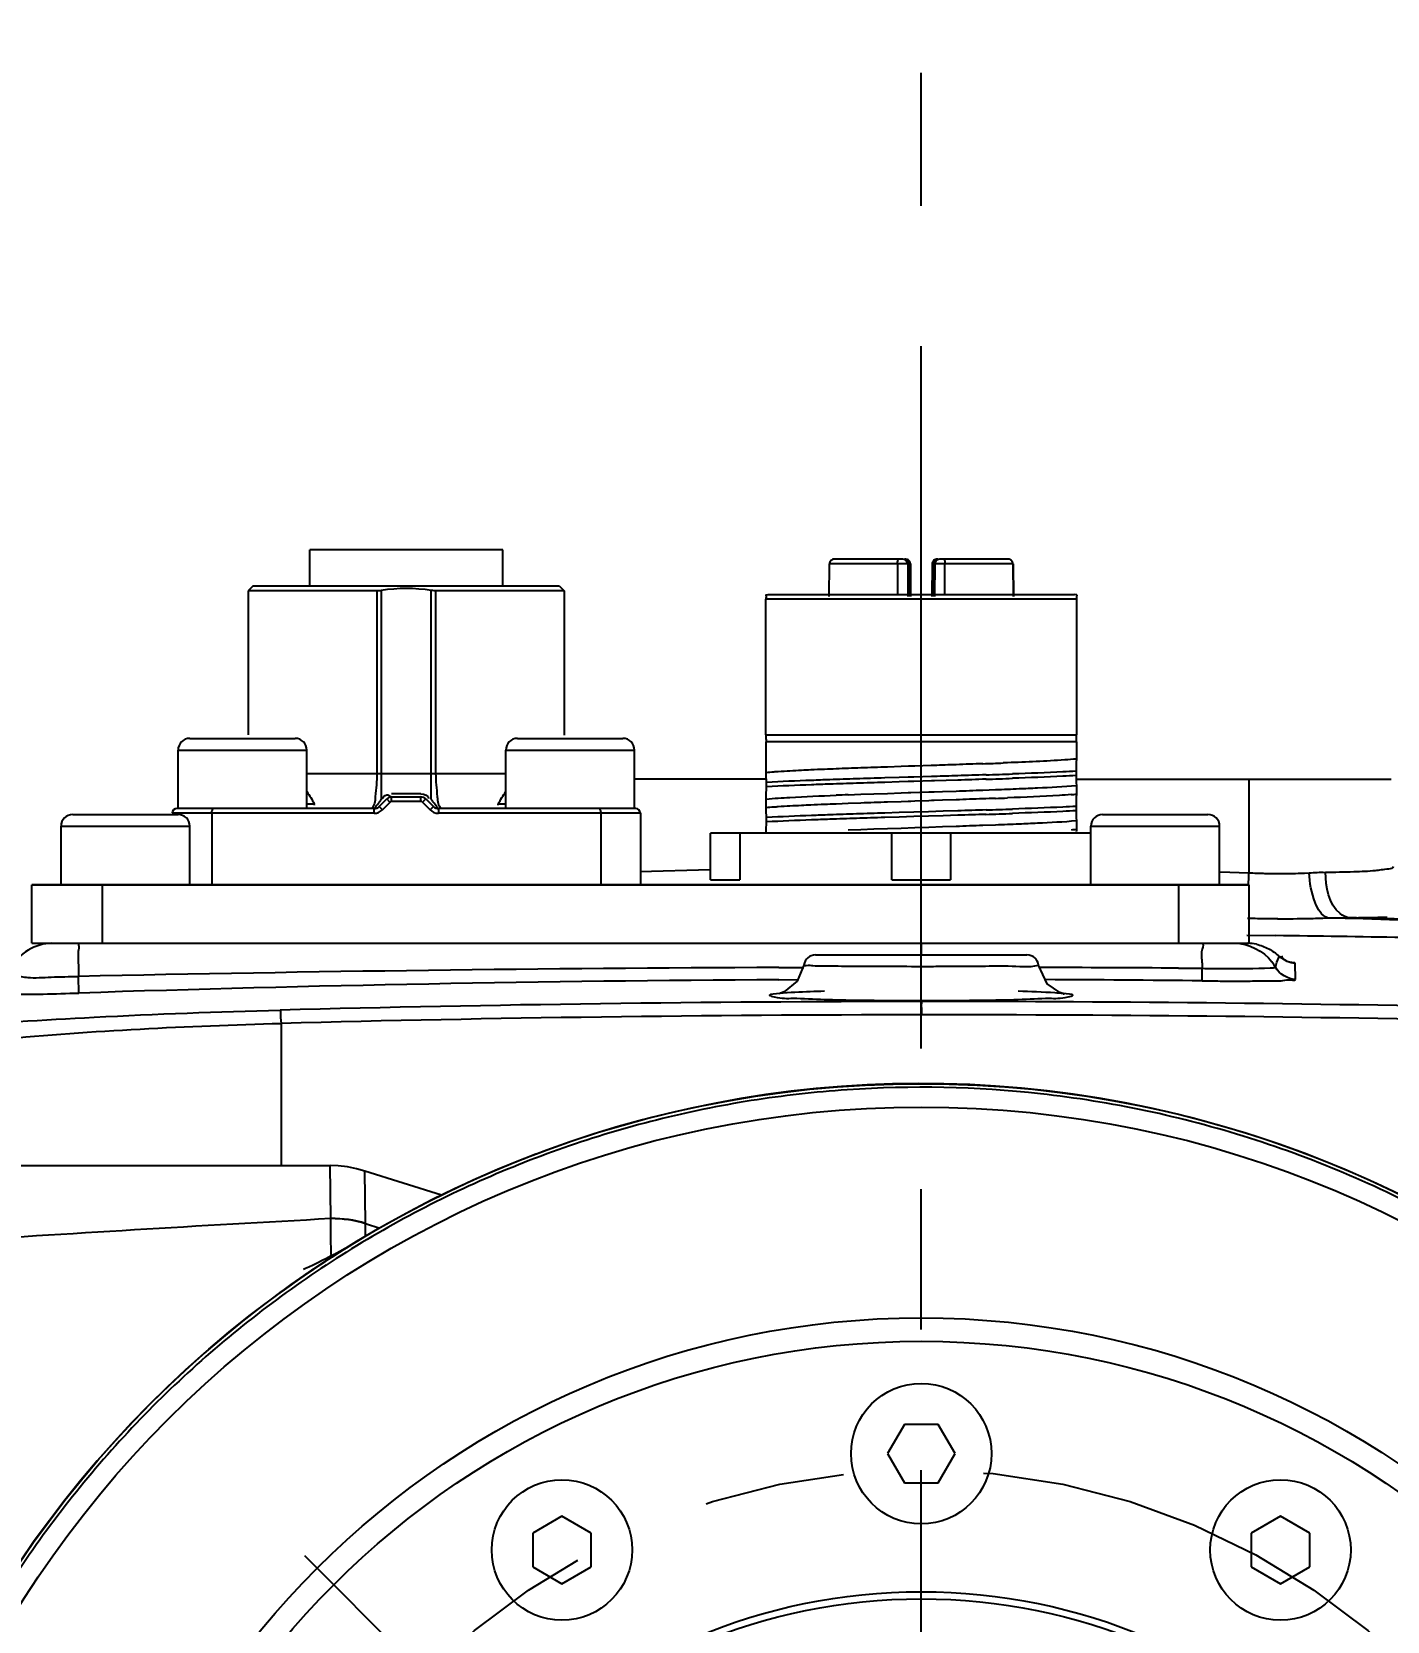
# Model space of a CAD drawing. Header units: millimetres. Extents: x 4086 to 8300, y 123 to 1549.
# Drawn here: x 7270.8 to 7285.28, y 834.4 to 851.37 of the extents above; entities that cross this region are included whole.
import ezdxf

# ---------------------------------------------------------------- set-up
doc = ezdxf.new("R2010")
doc.units = ezdxf.units.MM
doc.linetypes.add('CENTER', pattern=[0.6, 0.375, -0.075, 0.075, -0.075])
for name, color, linetype in [('中心线', 7, 'Continuous'), ('外形图', 7, 'Continuous'), ('尺寸标注', 7, 'Continuous')]:
    doc.layers.add(name, color=color, linetype=linetype)
doc.styles.add('思源黑', font='SourceHanSansCN-Normal.ttf')
doc.dimstyles.new('尺寸标注_1_4比例', dxfattribs={"dimtxt": 7, "dimasz": 6, "dimexe": 2, "dimexo": 1.5, "dimgap": 1, "dimtad": 1, "dimdec": 1, "dimlfac": 4, "dimdsep": 46, "dimtxsty": '思源黑', "dimcen": 0.09, "dimadec": 0, "dimazin": 0, "dimtp": 0.01, "dimtm": 0.01, "dimtfac": 1, "dimtdec": 1, "dimtofl": 0, "dimtmove": 0, "dimatfit": 3, "dimfxl": 1, "dimtolj": 1, "dimarcsym": 0})

# ---------------------------------------------------------------- blocks, each defined once
blk = doc.blocks.new('*D763')
at = {"layer": 'Defpoints', "color": 0}
for p in [(7309.673, 854.718), (7250.934, 818.1), (7309.673, 816.583)]:
    blk.add_point(p, dxfattribs=at)
at = {"layer": '尺寸标注', "color": 0, "lineweight": -2}
for p, q in [((7250.934, 819.6), (7250.934, 856.718)), ((7309.673, 818.083), (7309.673, 856.718)), ((7256.934, 854.718), (7303.673, 854.718))]:
    blk.add_line(p, q, dxfattribs=at)
at = {"layer": '尺寸标注', "color": 0}
for points in [[(7256.934, 855.718), (7256.934, 853.718), (7250.934, 854.718)], [(7303.673, 853.718), (7303.673, 855.718), (7309.673, 854.718)]]:
    blk.add_solid(points, dxfattribs=at)
at = {"layer": '尺寸标注', "color": 0, "insert": (7280.303, 859.347), "char_height": 7, "attachment_point": 5, "style": '思源黑'}
blk.add_mtext('\\A1;235', dxfattribs=at)
blk = doc.blocks.new('*D764')
at = {"layer": 'Defpoints', "color": 0}
for p in [(7310.951, 866.988), (7310.951, 722.956), (7249.657, 721.212)]:
    blk.add_point(p, dxfattribs=at)
at = {"layer": '尺寸标注', "color": 0, "lineweight": -2}
for p, q in [((7249.657, 722.712), (7249.657, 868.988)), ((7310.951, 724.456), (7310.951, 868.988)), ((7255.657, 866.988), (7304.951, 866.988))]:
    blk.add_line(p, q, dxfattribs=at)
at = {"layer": '尺寸标注', "color": 0}
for points in [[(7255.657, 867.988), (7255.657, 865.988), (7249.657, 866.988)], [(7304.951, 865.988), (7304.951, 867.988), (7310.951, 866.988)]]:
    blk.add_solid(points, dxfattribs=at)
at = {"layer": '尺寸标注', "color": 0, "insert": (7280.304, 871.612), "char_height": 7, "attachment_point": 5, "style": '思源黑'}
blk.add_mtext('\\A1;245.2', dxfattribs=at)

msp = doc.modelspace()

# ---------------------------------------------------------------- linework, layer by layer
at = {"layer": '中心线', "linetype": 'CENTER', "ltscale": 20}
for p, q in [((7280.3014, 828.5128), (7280.3014, 850.9302)), ((7274.9981, 833.8161), (7273.7165, 835.0977))]:
    msp.add_line(p, q, dxfattribs=at)
msp.add_circle((7280.3014, 828.5128), 7.5, dxfattribs=at)
at = {"layer": '外形图'}
for p, q in [((7273.7702, 845.4503), (7273.7702, 845.8378)), ((7275.8327, 845.8378), (7273.7702, 845.8378)), ((7275.8327, 845.4503), (7275.8327, 845.8378)), ((7279.3193, 845.6882), (7279.3163, 845.3395)), ((7279.3191, 845.3394), (7279.3221, 845.6882)), ((7280.1854, 845.6882), (7279.3193, 845.6882)), ((7280.1067, 845.7378), (7279.3705, 845.7378)), ((7280.0486, 845.6882), (7280.0479, 845.3628)), ((7280.1567, 845.6882), (7280.1597, 845.3389)), ((7280.1673, 845.6882), (7280.1702, 845.3389)), ((7280.1854, 845.6882), (7280.1885, 845.3391)), ((7280.4175, 845.6882), (7280.4144, 845.3391)), ((7281.2835, 845.6882), (7280.4175, 845.6882)), ((7280.4327, 845.3389), (7280.4355, 845.6882)), ((7280.4462, 845.6882), (7280.4432, 845.3389)), ((7281.2324, 845.7378), (7280.4962, 845.7378)), ((7280.555, 845.3628), (7280.5543, 845.6882)), ((7281.2808, 845.6882), (7281.2837, 845.3394)), ((7281.2835, 845.6882), (7281.2866, 845.3395)), ((7273.1639, 845.4503), (7273.1139, 845.4003)), ((7273.1139, 845.4003), (7273.1139, 843.8628)), ((7274.4881, 845.4003), (7273.1139, 845.4003)), ((7276.4389, 845.4503), (7273.1639, 845.4503)), ((7274.4881, 845.4003), (7274.4881, 843.4503)), ((7274.5345, 845.404), (7274.5345, 843.8628)), ((7275.0684, 843.1719), (7275.0684, 845.404)), ((7275.1148, 845.4003), (7275.1148, 843.4503)), ((7276.4889, 845.4003), (7275.1148, 845.4003)), ((7276.4389, 845.4503), (7276.4889, 845.4003)), ((7276.4889, 845.4003), (7276.4889, 843.8603)), ((7278.6389, 845.3561), (7278.6639, 845.3628)), ((7278.6639, 845.3628), (7281.9389, 845.3628)), ((7281.9639, 845.3561), (7281.9389, 845.3628)), ((7278.6416, 843.8628), (7278.6416, 845.3128)), ((7281.9613, 845.3128), (7278.6416, 845.3128)), ((7281.9613, 845.3128), (7281.9613, 843.8628)), ((7272.4889, 843.8253), (7273.6139, 843.8253)), ((7274.5345, 843.8628), (7274.5345, 843.4503)), ((7275.9889, 843.8253), (7277.1139, 843.8253)), ((7278.6416, 843.8628), (7281.9613, 843.8628)), ((7272.3639, 843.0753), (7272.3639, 843.7003)), ((7272.3639, 843.7003), (7273.7389, 843.7003)), ((7273.7389, 843.0753), (7273.7389, 843.7003)), ((7275.8639, 843.0753), (7275.8639, 843.7003)), ((7275.8639, 843.7003), (7277.2389, 843.7003)), ((7277.2389, 843.0753), (7277.2389, 843.7003)), ((7278.6442, 843.4585), (7278.6442, 843.7878)), ((7281.9587, 843.7878), (7278.6442, 843.7878)), ((7281.9587, 843.7878), (7281.9587, 843.6046)), ((7280.0867, 843.5242), (7279.9406, 843.5192)), ((7280.1647, 843.5269), (7280.0867, 843.5242)), ((7280.1935, 843.5279), (7280.1647, 843.5269)), ((7280.2345, 843.5293), (7280.1935, 843.5279)), ((7280.4092, 843.5352), (7280.2345, 843.5293)), ((7280.438, 843.5362), (7280.4092, 843.5352)), ((7281.2237, 843.5644), (7281.1783, 843.5626)), ((7281.9547, 843.474), (7281.9547, 843.4271)), ((7273.7389, 843.4503), (7275.8639, 843.4503)), ((7274.5345, 843.4503), (7274.5345, 843.1719)), ((7278.6389, 843.3878), (7277.2389, 843.3878)), ((7278.6482, 843.3078), (7278.6482, 843.3547)), ((7280.0664, 843.4072), (7279.9113, 843.4024)), ((7280.0664, 843.3604), (7279.9113, 843.3556)), ((7280.1637, 843.4102), (7280.0664, 843.4072)), ((7280.1633, 843.3633), (7280.0664, 843.3604)), ((7280.1921, 843.3642), (7280.1633, 843.3633)), ((7280.1925, 843.411), (7280.1637, 843.4102)), ((7280.2229, 843.3651), (7280.1921, 843.3642)), ((7280.2229, 843.412), (7280.1925, 843.411)), ((7280.4103, 843.4177), (7280.2229, 843.412)), ((7280.4107, 843.3708), (7280.2229, 843.3651)), ((7280.4391, 843.4185), (7280.4103, 843.4177)), ((7280.4448, 843.3719), (7280.4107, 843.3708)), ((7280.6916, 843.3794), (7280.4448, 843.3719)), ((7281.9587, 843.3233), (7281.9587, 843.2296)), ((7281.9639, 843.3878), (7285.3211, 843.3878)), ((7283.8014, 843.3878), (7283.8014, 842.3893)), ((7283.8014, 843.3878), (7283.8014, 842.3893)), ((7273.7389, 843.1253), (7273.8175, 843.1253)), ((7274.5109, 843.0973), (7274.592, 843.1783)), ((7274.6273, 843.143), (7274.592, 843.1783)), ((7274.6003, 843.116), (7274.6346, 843.1503)), ((7274.9682, 843.1503), (7274.6346, 843.1503)), ((7274.9579, 843.2316), (7274.645, 843.2316)), ((7274.645, 843.1503), (7274.645, 843.2003)), ((7274.645, 843.2003), (7274.9579, 843.2003)), ((7274.9579, 843.1503), (7274.9579, 843.2003)), ((7274.9682, 843.1503), (7275.0566, 843.0619)), ((7275.0109, 843.1783), (7274.9755, 843.143)), ((7275.0109, 843.1783), (7275.092, 843.0973)), ((7275.7854, 843.1253), (7275.8639, 843.1253)), ((7278.6442, 843.0835), (7278.6442, 843.1773)), ((7279.5214, 843.1292), (7279.3913, 843.1241)), ((7279.5214, 843.223), (7279.6569, 843.228)), ((7279.6569, 843.1342), (7279.5214, 843.1292)), ((7279.6569, 843.228), (7279.7969, 843.233)), ((7279.7969, 843.233), (7279.9406, 843.238)), ((7279.9406, 843.238), (7280.0867, 843.243)), ((7280.0867, 843.1492), (7279.9406, 843.1442)), ((7280.0867, 843.243), (7280.1623, 843.2456)), ((7280.1615, 843.1518), (7280.0867, 843.1492)), ((7280.1903, 843.1528), (7280.1615, 843.1518)), ((7280.1623, 843.2456), (7280.1911, 843.2466)), ((7280.2345, 843.1543), (7280.1903, 843.1528)), ((7280.1911, 843.2466), (7280.3826, 843.2531)), ((7280.3826, 843.1593), (7280.2345, 843.1543)), ((7280.3826, 843.2531), (7280.4117, 843.254)), ((7280.4125, 843.1603), (7280.3826, 843.1593)), ((7280.4117, 843.254), (7280.4405, 843.255)), ((7280.4413, 843.1613), (7280.4125, 843.1603)), ((7280.4405, 843.255), (7280.5303, 843.2581)), ((7280.5303, 843.1643), (7280.4413, 843.1613)), ((7280.5303, 843.2581), (7280.6762, 843.2631)), ((7280.6762, 843.1693), (7280.5303, 843.1643)), ((7280.9593, 843.2731), (7281.0943, 843.2782)), ((7271.2389, 843.0128), (7272.3639, 843.0128)), ((7271.2389, 843.0128), (7272.3639, 843.0128)), ((7274.4579, 843.0253), (7272.3014, 843.0253)), ((7274.4579, 843.0753), (7272.3514, 843.0753)), ((7272.7248, 843.0253), (7272.7248, 842.2628)), ((7274.4579, 843.0253), (7274.4579, 843.0753)), ((7274.5109, 843.0973), (7274.5463, 843.0619)), ((7274.5463, 843.0619), (7274.6003, 843.116)), ((7275.0566, 843.0619), (7275.092, 843.0973)), ((7275.145, 843.0753), (7275.145, 843.0253)), ((7277.2514, 843.0753), (7275.145, 843.0753)), ((7277.3014, 843.0253), (7275.145, 843.0253)), ((7276.8781, 843.0253), (7276.8781, 842.2628)), ((7277.3014, 843.0253), (7277.3014, 842.2628)), ((7278.6482, 842.9328), (7278.6482, 842.9797)), ((7280.0664, 843.0322), (7279.9113, 843.0274)), ((7280.0664, 842.9854), (7279.9113, 842.9806)), ((7280.2229, 843.037), (7280.0664, 843.0322)), ((7280.2229, 842.9901), (7280.0664, 842.9854)), ((7280.3799, 843.0417), (7280.2229, 843.037)), ((7280.3799, 842.9949), (7280.2229, 842.9901)), ((7280.5365, 843.0465), (7280.3799, 843.0417)), ((7280.5365, 842.9997), (7280.3799, 842.9949)), ((7280.6916, 843.0513), (7280.5365, 843.0465)), ((7280.6916, 843.0044), (7280.5365, 842.9997)), ((7281.9547, 843.099), (7281.9547, 843.0521)), ((7281.9587, 842.9483), (7281.9587, 842.8546)), ((7282.2389, 843.0128), (7283.3639, 843.0128)), ((7282.2389, 843.0128), (7283.3639, 843.0128)), ((7271.1139, 842.2628), (7271.1139, 842.8878)), ((7271.1139, 842.8878), (7272.4889, 842.8878)), ((7271.1139, 842.2628), (7271.1139, 842.8878)), ((7271.1139, 842.8878), (7272.4889, 842.8878)), ((7272.4889, 842.2628), (7272.4889, 842.8878)), ((7272.4889, 842.2628), (7272.4889, 842.8878)), ((7278.0514, 842.3153), (7278.0514, 842.8128)), ((7282.1139, 842.8128), (7278.0514, 842.8128)), ((7278.3645, 842.8128), (7278.3645, 842.3153)), ((7279.5212, 842.848), (7279.6567, 842.853)), ((7279.6567, 842.853), (7279.7967, 842.858)), ((7279.7967, 842.858), (7279.9404, 842.863)), ((7279.9404, 842.863), (7280.0866, 842.868)), ((7279.9883, 842.3153), (7279.9883, 842.8128)), ((7280.0866, 842.868), (7280.2343, 842.873)), ((7280.2343, 842.873), (7280.3825, 842.8781)), ((7280.3825, 842.8781), (7280.5301, 842.8831)), ((7280.5301, 842.8831), (7280.6761, 842.8881)), ((7280.6145, 842.8128), (7280.6145, 842.3153)), ((7280.9592, 842.8981), (7281.0942, 842.9032)), ((7282.1139, 842.2628), (7282.1139, 842.8878)), ((7282.1139, 842.8878), (7283.4889, 842.8878)), ((7282.1139, 842.2628), (7282.1139, 842.8878)), ((7282.1139, 842.8878), (7283.4889, 842.8878)), ((7283.4889, 842.2628), (7283.4889, 842.8878)), ((7283.4889, 842.2628), (7283.4889, 842.8878)), ((7277.2974, 842.404), (7278.0468, 842.4248)), ((7278.0514, 842.3153), (7278.3645, 842.3153)), ((7279.9883, 842.3153), (7280.6145, 842.3153)), ((7283.4928, 842.3985), (7283.8014, 842.3893)), ((7283.4928, 842.3985), (7283.8014, 842.3893)), ((7283.7976, 842.2628), (7283.8002, 842.3498)), ((7283.7976, 842.2628), (7283.8002, 842.3498)), ((7283.8002, 842.3498), (7283.8014, 842.3893)), ((7283.8002, 842.3498), (7283.8014, 842.3893)), ((7270.8014, 841.6378), (7270.8014, 842.2628)), ((7270.8014, 842.2628), (7283.8014, 842.2628)), ((7270.8014, 841.6378), (7270.8014, 842.2628)), ((7283.8014, 842.2628), (7270.8014, 842.2628)), ((7271.5514, 842.2628), (7271.5514, 841.6378)), ((7271.5514, 842.2628), (7271.5514, 841.6378)), ((7283.0514, 841.6378), (7283.0514, 842.2628)), ((7283.0514, 841.6378), (7283.0514, 842.2628)), ((7283.8014, 842.2628), (7283.8014, 841.6378)), ((7283.8014, 842.2628), (7283.8014, 841.6378)), ((7270.8014, 841.6378), (7283.8014, 841.6378)), ((7280.3014, 841.6378), (7280.3014, 841.5128)), ((7283.7778, 841.7237), (7284.0879, 841.7196)), ((7279.172, 841.5128), (7281.4309, 841.5128)), ((7280.3014, 841.0257), (7280.3014, 841.5128)), ((7284.1218, 841.4862), (7284.1261, 841.4953)), ((7284.1261, 841.4953), (7284.126, 841.4957)), ((7284.2115, 841.4412), (7284.126, 841.4957)), ((7284.3002, 841.252), (7284.2972, 841.4242)), ((7271.3044, 841.1059), (7271.2985, 841.2831)), ((7278.7797, 841.378), (7279.0482, 841.3789)), ((7279.0481, 841.4045), (7278.9773, 841.2312)), ((7279.6953, 841.3926), (7279.8219, 841.3919)), ((7279.8219, 841.3919), (7279.8875, 841.3917)), ((7280.7153, 841.3917), (7280.7809, 841.3919)), ((7280.7809, 841.3919), (7280.9072, 841.3926)), ((7283.0498, 841.3717), (7283.3031, 841.3699)), ((7283.3016, 841.2361), (7283.3031, 841.3699)), ((7283.303, 841.3995), (7283.3031, 841.3699)), ((7278.7801, 841.2482), (7278.9838, 841.2492)), ((7283.7495, 841.2339), (7283.7878, 841.234)), ((7280.3014, 841.0257), (7280.3014, 841.0151)), ((7273.4643, 840.7819), (7273.4643, 839.2628)), ((7280.6105, 840.1337), (7280.6107, 840.1301)), ((7269.8014, 839.2628), (7273.9868, 839.2628)), ((7273.9959, 838.6997), (7273.9868, 839.2628)), ((7275.7777, 839.2214), (7275.704, 839.1899)), ((7274.3665, 838.6463), (7274.3574, 839.2056)), ((7275.1785, 838.9462), (7274.3574, 839.2056)), ((7275.704, 839.1899), (7275.6304, 839.1579)), ((7273.996, 838.6969), (7273.9959, 838.6997)), ((7274.3665, 838.6463), (7274.519, 838.595)), ((7274.14, 838.3737), (7274.1171, 838.3607)), ((7274.1807, 838.3973), (7274.14, 838.3737)), ((7274.2252, 838.4233), (7274.1807, 838.3973)), ((7274.4076, 838.5328), (7274.3594, 838.5043)), ((7273.998, 838.298), (7273.9926, 838.2951)), ((7274.0099, 838.3047), (7273.9978, 838.2985)), ((7274.0324, 838.3146), (7274.0099, 838.3047)), ((7274.0287, 838.313), (7274.025, 838.3112)), ((7274.0659, 838.3323), (7274.054, 838.3259)), ((7274.0803, 838.3401), (7274.0659, 838.3323)), ((7274.0972, 838.3495), (7274.0803, 838.3401)), ((7274.1171, 838.3607), (7274.0972, 838.3495)), ((7273.4066, 837.8726), (7273.4243, 837.8856)), ((7273.4814, 837.9272), (7273.4439, 837.8999)), ((7273.5203, 837.9552), (7273.4814, 837.9272)), ((7280.121, 836.5003), (7279.9406, 836.1878)), ((7280.4819, 836.5003), (7280.121, 836.5003)), ((7280.6623, 836.1878), (7280.4819, 836.5003)), ((7279.9406, 836.1878), (7280.121, 835.8753)), ((7280.4819, 835.8753), (7280.6623, 836.1878)), ((7280.121, 835.8753), (7280.4819, 835.8753)), ((7276.4639, 835.5204), (7276.1514, 835.34)), ((7276.7764, 835.34), (7276.4639, 835.5204)), ((7284.1389, 835.5204), (7283.8264, 835.34)), ((7284.4514, 835.34), (7284.1389, 835.5204)), ((7276.1514, 835.34), (7276.1514, 834.9791)), ((7276.7764, 834.9791), (7276.7764, 835.34)), ((7283.8264, 835.34), (7283.8264, 834.9791)), ((7284.4514, 834.9791), (7284.4514, 835.34)), ((7276.1514, 834.9791), (7276.4639, 834.7987)), ((7276.4639, 834.7987), (7276.7764, 834.9791)), ((7283.8264, 834.9791), (7284.1389, 834.7987)), ((7284.1389, 834.7987), (7284.4514, 834.9791))]:
    msp.add_line(p, q, dxfattribs=at)
for points in [[(7279.3437, 845.7295), (7279.3364, 845.7233), (7279.3304, 845.7158), (7279.3259, 845.7072), (7279.3231, 845.6979), (7279.3221, 845.6882)], [(7279.3705, 845.7378), (7279.3611, 845.7369), (7279.3521, 845.734), (7279.3437, 845.7295)], [(7280.0486, 845.6882), (7280.0488, 845.6979), (7280.0495, 845.7072), (7280.0507, 845.7158), (7280.0523, 845.7233)], [(7280.0523, 845.7233), (7280.0542, 845.7295), (7280.0563, 845.734), (7280.0586, 845.7369), (7280.0611, 845.7378)], [(7280.1537, 845.7233), (7280.1467, 845.7295), (7280.1388, 845.734), (7280.1302, 845.7369), (7280.111, 845.7366)], [(7280.1673, 845.6882), (7280.1664, 845.6979), (7280.1637, 845.7072), (7280.1594, 845.7158), (7280.1537, 845.7233)], [(7280.4355, 845.6882), (7280.4365, 845.6979), (7280.4392, 845.7072), (7280.4434, 845.7158), (7280.4492, 845.7233)], [(7280.4492, 845.7233), (7280.4562, 845.7295), (7280.4641, 845.734), (7280.4727, 845.7369), (7280.4817, 845.7378)], [(7280.5418, 845.7378), (7280.5442, 845.7369), (7280.5466, 845.734), (7280.5487, 845.7295), (7280.5506, 845.7233), (7280.5522, 845.7158), (7280.5533, 845.7072), (7280.554, 845.6979), (7280.5543, 845.6882)], [(7281.2725, 845.7158), (7281.2665, 845.7233), (7281.2591, 845.7295), (7281.2508, 845.734), (7281.2418, 845.7369), (7281.2324, 845.7378)], [(7281.2808, 845.6882), (7281.2798, 845.6979), (7281.277, 845.7072), (7281.2725, 845.7158)], [(7274.5345, 845.404), (7274.5189, 845.4019), (7274.5034, 845.4007), (7274.4881, 845.4003)], [(7275.1147, 845.4003), (7275.0997, 845.4009), (7275.0841, 845.4023), (7275.0684, 845.404)], [(7272.7248, 843.0253), (7272.7251, 843.0347), (7272.7261, 843.0439), (7272.7277, 843.0524)], [(7272.7277, 843.0524), (7272.7299, 843.0601), (7272.7326, 843.0664), (7272.7358, 843.0713), (7272.7392, 843.0743), (7272.7429, 843.0753)], [(7276.86, 843.0753), (7276.8636, 843.0743), (7276.8671, 843.0713), (7276.8703, 843.0664), (7276.873, 843.0601), (7276.8752, 843.0524), (7276.8768, 843.0439), (7276.8778, 843.0347), (7276.8781, 843.0253)], [(7284.2478, 841.4307), (7284.2516, 841.4303), (7284.2115, 841.4412)], [(7281.8173, 841.0981), (7281.8286, 841.0965), (7281.7815, 841.1109), (7281.6468, 841.2053), (7281.5547, 841.4045)], [(7278.9773, 841.2312), (7278.8361, 841.1172), (7278.7807, 841.0979)], [(7276.2096, 839.3939), (7276.175, 839.3808), (7276.1391, 839.3671), (7276.1016, 839.3526), (7276.0624, 839.3373), (7276.0214, 839.3212), (7275.9784, 839.304), (7275.9331, 839.2857), (7275.885, 839.2661), (7275.8335, 839.2448), (7275.7723, 839.2191)], [(7276.3054, 839.4294), (7276.2747, 839.4182), (7276.2096, 839.3939)], [(7274.3574, 839.2056), (7274.2712, 839.2295), (7274.1728, 839.2487), (7274.0732, 839.2598), (7273.9868, 839.2628)], [(7275.7834, 839.2229), (7275.7203, 839.1959), (7275.6534, 839.1669)], [(7274.3594, 838.5043), (7274.3189, 838.4801), (7274.2788, 838.4559), (7274.239, 838.4318), (7274.1997, 838.4076), (7274.1608, 838.3835), (7274.1222, 838.3594), (7274.084, 838.3354), (7274.0463, 838.3114), (7274.0089, 838.2875), (7273.9719, 838.2636), (7273.9354, 838.2398), (7273.8992, 838.216), (7273.8635, 838.1924), (7273.8283, 838.1689), (7273.7936, 838.1456), (7273.7595, 838.1224), (7273.726, 838.0996), (7273.6932, 838.077), (7273.6612, 838.0548), (7273.6299, 838.033), (7273.5995, 838.0116), (7273.5704, 837.991), (7273.5203, 837.9552)], [(7273.9926, 838.2951), (7273.9497, 838.2723), (7273.9038, 838.2485), (7273.8553, 838.224), (7273.8062, 838.2002), (7273.7615, 838.1793), (7273.7263, 838.1636), (7273.7037, 838.1541), (7273.7019, 838.1533)], [(7274.054, 838.3259), (7274.0445, 838.3209), (7274.0405, 838.3189), (7274.037, 838.3171), (7274.0341, 838.3156), (7274.0316, 838.3144), (7274.0295, 838.3134), (7274.0287, 838.313)]]:
    msp.add_lwpolyline(points, dxfattribs=at)
for centre, radius in [((7280.3014, 828.5128), 11.625), ((7280.3014, 828.5128), 11.375), ((7280.3014, 828.5128), 9.125), ((7280.3014, 828.5128), 9.125), ((7280.3014, 828.5128), 8.875), ((7280.3014, 836.1878), 0.75), ((7276.4639, 835.1595), 0.75), ((7284.1389, 835.1595), 0.75), ((7280.3014, 828.5128), 6.2), ((7280.3014, 828.5128), 6.125)]:
    msp.add_circle(centre, radius, dxfattribs=at)
for centre, radius, start, end in [((7280.1067, 845.6878), 0.05, 0.5, 90), ((7280.1354, 845.6878), 0.05, 0.5, 115.43133), ((7280.4675, 845.6878), 0.05, 64.56867, 179.5), ((7280.4962, 845.6878), 0.05, 90, 179.5), ((7274.8014, 843.7097), 1.7152, 81.04625, 98.95267), ((7272.4889, 843.7003), 0.125, 90, 180), ((7273.6139, 843.7003), 0.125, 0, 90), ((7275.9889, 843.7003), 0.125, 90, 180), ((7277.1139, 843.7003), 0.125, 0, 90), ((7279.1979, 837.2504), 6.233, 93.8894, 94.34211), ((7280.8044, 806.6613), 36.8649, 92.38897, 92.615), ((7281.4144, 791.9808), 51.558, 92.24874, 92.38614), ((7283.0469, 750.4139), 93.157, 92.085498, 92.248928), ((7284.7037, 704.7013), 138.8996, 91.965178, 92.082287), ((7278.1195, 921.976), 78.473, 272.07382, 272.233889), ((7283.6281, 719.7896), 123.6686, 91.862075, 91.993793), ((7282.9017, 740.8991), 102.4998, 91.840537, 91.999459), ((7277.7012, 945.8825), 102.4996, 271.840537, 271.99946), ((7276.9748, 966.9923), 123.6687, 271.862075, 271.993793), ((7279.2713, 892.7648), 49.5201, 272.25962, 272.40191), ((7273.7826, 843.6875), 0.9121, 323.42039, 325.52129), ((7274.645, 843.1253), 0.075, 90, 135.0025), ((7274.9579, 843.1253), 0.075, 44.99983, 90), ((7276.2052, 843.9753), 1.3926, 215.27563, 216.63681), ((7280.8044, 806.2863), 36.8649, 92.38897, 92.615), ((7281.4144, 791.6058), 51.558, 92.24874, 92.38614), ((7281.9681, 778.2636), 65.0054, 92.15709, 92.27179), ((7284.7037, 704.3263), 138.8996, 91.965178, 92.082287), ((7276.0983, 976.4523), 133.2679, 271.968587, 272.090344), ((7278.6755, 907.0925), 63.9538, 272.167446, 272.283488), ((7281.6561, 846.2872), 3.0725, 274.5987, 275.65189), ((7271.2389, 842.8878), 0.125, 90, 180), ((7271.2389, 842.8878), 0.125, 90, 180), ((7272.3514, 843.0253), 0.05, 90, 180), ((7272.3639, 842.8878), 0.125, 0, 90), ((7272.3639, 842.8878), 0.125, 0, 90), ((7274.4579, 843.1503), 0.075, 270, 315), ((7274.4579, 843.1503), 0.125, 269.99392, 315.00265), ((7275.145, 843.1503), 0.125, 225.00035, 269.99865), ((7275.145, 843.1503), 0.075, 225, 269.99994), ((7277.2514, 843.0253), 0.05, 0, 90), ((7279.1979, 836.8754), 6.233, 93.8894, 94.34211), ((7283.6281, 719.4146), 123.6686, 91.862075, 91.993793), ((7282.9017, 740.5241), 102.4998, 91.840537, 91.999459), ((7277.7012, 945.5075), 102.4996, 271.840537, 271.99946), ((7276.9748, 966.6173), 123.6687, 271.862075, 271.993793), ((7282.2389, 842.8878), 0.125, 90, 180), ((7282.2389, 842.8878), 0.125, 90, 180), ((7283.3639, 842.8878), 0.125, 0, 90), ((7283.3639, 842.8878), 0.125, 0, 90), ((7267.4676, 843.212), 11.1841, 357.95426, 358.56952), ((7276.0971, 976.1114), 133.3019, 271.968566, 272.090288), ((7279.2709, 892.3993), 49.5296, 272.25953, 272.40188), ((7281.6623, 845.8453), 3.0054, 274.67263, 275.66007), ((7285.9247, 842.6964), 3.9692, 177.71664, 178.10558), ((7284.1689, 851.3735), 8.9917, 267.6581, 269.25144), ((7284.184, 851.8347), 9.4531, 267.68066, 268.69476), ((7280.9138, 706.2674), 135.6924, 87.786018, 88.425626), ((7284.7539, 861.7747), 19.8648, 270.33654, 271.51395), ((7274.6757, 416.1219), 425.9104, 88.455923, 88.628401), ((7283.777, 841.139), 0.4988, 77.91102, 88.65241), ((7280.4562, 574.5958), 267.1485, 88.638999, 89.22109), ((7279.172, 841.3878), 0.125, 90, 172.32454), ((7281.4309, 841.3878), 0.125, 7.67497, 90), ((7283.6565, 841.142), 0.4907, 29.08908, 37.36859), ((7312.9555, 841.1665), 41.6571, 179.70532, 179.83963), ((7280.303, 426.4068), 414.9739, 90.210324, 91.243353), ((7280.0111, 899.5695), 58.1778, 269.413122, 269.689041), ((7280.2949, 957.186), 115.795, 269.798411, 270.003239), ((7280.3014, 426.595), 414.7858, 89.62034, 89.82688), ((7283.9675, 842.6608), 1.2881, 272.78172, 273.52484), ((7284.0027, 842.0936), 0.7198, 273.50486, 274.60183), ((7280.3017, 564.7479), 276.5044, 90.315297, 91.864687), ((7280.3014, 564.7601), 276.4923, 89.378288, 89.725371), ((7283.7159, 879.2745), 38.0407, 269.37599, 269.71006), ((7283.688, 872.9772), 31.7434, 269.70284, 270.1111), ((7280.5015, 569.4681), 271.5471, 90.042204, 91.487222), ((7280.501, 569.3851), 271.63, 88.670611, 90.042091), ((7280.5058, 569.5747), 271.2986, 90.042229, 91.487263), ((7280.5054, 569.5388), 271.3345, 88.670399, 90.042156), ((7280.3014, 828.5128), 11.625, 262.871, 247.12901), ((7280.3014, 828.5128), 11.625, 262.87101, 247.12901), ((7294.9991, 454.8508), 384.4203, 93.131953, 93.758265), ((7273.9979, 837.4064), 1.2936, 73.44185, 90.0858), ((7273.999, 837.4077), 1.2892, 73.4334, 90.13343), ((7274.1752, 837.9731), 0.37, 113.94981, 118.61006)]:
    msp.add_arc(centre, radius, start, end, dxfattribs=at)
for points, knots in [([(7278.6389, 845.3561), (7278.6405, 845.357), (7278.6393, 845.3517), (7278.6491, 845.3416), (7278.6416, 845.3251), (7278.6416, 845.3128)], [0, 0, 0, 0, 0.1208051, 0.1541315, 1, 1, 1, 1]), ([(7281.9639, 845.3561), (7281.9624, 845.357), (7281.9636, 845.3517), (7281.9538, 845.3416), (7281.9613, 845.3251), (7281.9613, 845.3128)], [0, 0, 0, 0, 0.1208001, 0.1541482, 1, 1, 1, 1]), ([(7278.6416, 843.8628), (7278.6421, 843.8522), (7278.6431, 843.8272), (7278.6438, 843.8022), (7278.6442, 843.7878)], [0, 0, 0, 0, 0.4257238, 1, 1, 1, 1]), ([(7281.9587, 843.7878), (7281.9591, 843.8022), (7281.9598, 843.8272), (7281.9607, 843.8522), (7281.9613, 843.8628)], [0, 0, 0, 0, 0.5742651, 1, 1, 1, 1]), ([(7279.1225, 843.4878), (7279.0894, 843.4863), (7278.9736, 843.4808), (7278.8577, 843.4747), (7278.7751, 843.4691)], [0, 0, 0, 0, 0.2855787, 1, 1, 1, 1]), ([(7281.9587, 843.6046), (7281.9175, 843.6005), (7281.6728, 843.5821), (7281.4275, 843.5725), (7281.2237, 843.5644)], [0, 0, 0, 0, 0.168749, 1, 1, 1, 1]), ([(7281.9547, 843.474), (7281.9083, 843.4714), (7281.6826, 843.4599), (7281.4568, 843.4517), (7281.2774, 843.4454)], [0, 0, 0, 0, 0.2054193, 1, 1, 1, 1]), ([(7274.4881, 843.4503), (7274.4881, 843.3672), (7274.4729, 843.2528), (7274.4634, 843.1021), (7274.4268, 843.0781)], [0, 0, 0, 0, 0.655056, 1, 1, 1, 1]), ([(7275.1148, 843.4503), (7275.1148, 843.3673), (7275.13, 843.2528), (7275.1395, 843.1021), (7275.176, 843.0781)], [0, 0, 0, 0, 0.6550304, 1, 1, 1, 1]), ([(7279.3255, 843.3833), (7279.2598, 843.381), (7279.034, 843.3728), (7278.8082, 843.3637), (7278.6482, 843.3547)], [0, 0, 0, 0, 0.2909804, 1, 1, 1, 1]), ([(7279.3255, 843.3365), (7279.2598, 843.3342), (7279.034, 843.3259), (7278.8082, 843.3168), (7278.6482, 843.3078)], [0, 0, 0, 0, 0.2909809, 1, 1, 1, 1]), ([(7281.9547, 843.4271), (7281.9083, 843.4245), (7281.6826, 843.4132), (7281.4568, 843.4048), (7281.2774, 843.3985)], [0, 0, 0, 0, 0.2054183, 1, 1, 1, 1]), ([(7281.3466, 843.2882), (7281.4122, 843.2909), (7281.6163, 843.3004), (7281.8207, 843.3096), (7281.9587, 843.3233)], [0, 0, 0, 0, 0.3213216, 1, 1, 1, 1]), ([(7273.8212, 843.1133), (7273.8209, 843.1153), (7273.8199, 843.1194), (7273.8184, 843.1233), (7273.8175, 843.1253)], [0, 0, 0, 0, 0.4842384, 1, 1, 1, 1]), ([(7274.4579, 843.0753), (7274.4662, 843.0753), (7274.481, 843.1105), (7274.5023, 843.1266), (7274.5151, 843.1439)], [0, 0, 0, 0, 0.2783713, 1, 1, 1, 1]), ([(7274.5345, 843.1719), (7274.5502, 843.1927), (7274.578, 843.232), (7274.6178, 843.2184), (7274.6279, 843.2128)], [0, 0, 0, 0, 0.6932211, 1, 1, 1, 1]), ([(7275.145, 843.0753), (7275.1366, 843.0753), (7275.1216, 843.1104), (7275.1006, 843.127), (7275.0878, 843.1443)], [0, 0, 0, 0, 0.2797329, 1, 1, 1, 1]), ([(7275.7817, 843.1133), (7275.782, 843.1153), (7275.783, 843.1194), (7275.7845, 843.1233), (7275.7854, 843.1253)], [0, 0, 0, 0, 0.4843357, 1, 1, 1, 1]), ([(7278.7751, 843.1878), (7278.816, 843.1906), (7279.0214, 843.2029), (7279.2269, 843.2114), (7279.3913, 843.2179)], [0, 0, 0, 0, 0.1997252, 1, 1, 1, 1]), ([(7281.9024, 843.2245), (7281.8607, 843.2211), (7281.6346, 843.2061), (7281.4082, 843.1968), (7281.2237, 843.1894)], [0, 0, 0, 0, 0.1849259, 1, 1, 1, 1]), ([(7279.3255, 843.0083), (7279.2598, 843.006), (7279.034, 842.9978), (7278.8082, 842.9887), (7278.6482, 842.9797)], [0, 0, 0, 0, 0.2909804, 1, 1, 1, 1]), ([(7279.3255, 842.9615), (7279.2598, 842.9592), (7279.034, 842.9509), (7278.8082, 842.9418), (7278.6482, 842.9328)], [0, 0, 0, 0, 0.2909809, 1, 1, 1, 1]), ([(7279.1225, 843.1128), (7279.0894, 843.1113), (7278.9736, 843.1058), (7278.8577, 843.0997), (7278.7751, 843.0941)], [0, 0, 0, 0, 0.2855787, 1, 1, 1, 1]), ([(7281.9547, 843.099), (7281.9083, 843.0964), (7281.6826, 843.0849), (7281.4568, 843.0767), (7281.2774, 843.0704)], [0, 0, 0, 0, 0.2054193, 1, 1, 1, 1]), ([(7281.9547, 843.0521), (7281.9083, 843.0495), (7281.6826, 843.0382), (7281.4568, 843.0298), (7281.2774, 843.0235)], [0, 0, 0, 0, 0.2054183, 1, 1, 1, 1]), ([(7281.3466, 842.9132), (7281.4122, 842.9159), (7281.6163, 842.9254), (7281.8207, 842.9346), (7281.9587, 842.9483)], [0, 0, 0, 0, 0.3213223, 1, 1, 1, 1]), ([(7284.6188, 842.3963), (7284.7197, 842.3972), (7284.8927, 842.4016), (7285.1347, 842.4092), (7285.2486, 842.4298), (7285.3458, 842.4379), (7285.3455, 842.4558)], [0, 0, 0, 0, 0.4128881, 0.7282638, 0.9267484, 1, 1, 1, 1]), ([(7284.6419, 841.9086), (7284.5759, 841.9313), (7284.4779, 842.112), (7284.4512, 842.2817), (7284.4462, 842.3899)], [0, 0, 0, 0, 0.3918388, 1, 1, 1, 1]), ([(7284.8706, 841.9102), (7284.8358, 841.9139), (7284.658, 842.0134), (7284.6217, 842.2401), (7284.6188, 842.3963)], [0, 0, 0, 0, 0.1830279, 1, 1, 1, 1]), ([(7283.7864, 841.9062), (7284.0033, 841.9), (7284.2886, 841.8966), (7284.5737, 841.9055), (7284.6419, 841.9086)], [0, 0, 0, 0, 0.7608562, 1, 1, 1, 1]), ([(7271.303, 841.6378), (7271.2972, 841.6378), (7271.3083, 841.601), (7271.2892, 841.5355), (7271.2993, 841.4435), (7271.2989, 841.3807)], [0, 0, 0, 0, 0.0683029, 0.2680629, 1, 1, 1, 1]), ([(7283.3006, 841.6378), (7283.3218, 841.6378), (7283.2745, 841.508), (7283.3028, 841.4577), (7283.303, 841.3995)], [0, 0, 0, 0, 0.2669768, 1, 1, 1, 1]), ([(7284.2972, 841.4242), (7284.2972, 841.4285), (7284.2713, 841.4261), (7284.2602, 841.4305), (7284.2479, 841.4315)], [0, 0, 0, 0, 0.2584593, 1, 1, 1, 1]), ([(7270.5362, 841.2792), (7270.5366, 841.2598), (7270.6552, 841.293), (7270.7724, 841.2607), (7271.0273, 841.2806), (7271.2013, 841.2803), (7271.2985, 841.2831)], [0, 0, 0, 0, 0.0764379, 0.2930375, 0.6172521, 1, 1, 1, 1]), ([(7279.0481, 841.4045), (7279.0481, 841.3964), (7279.0991, 841.4095), (7279.1513, 841.3931), (7279.2759, 841.399), (7279.3632, 841.3953), (7279.4152, 841.3948)], [0, 0, 0, 0, 0.0658647, 0.2601221, 0.5754453, 1, 1, 1, 1]), ([(7280.9072, 841.3926), (7281.0151, 841.3932), (7281.2293, 841.4053), (7281.4503, 841.3771), (7281.5547, 841.4045)], [0, 0, 0, 0, 0.5001186, 1, 1, 1, 1]), ([(7283.3031, 841.3699), (7283.3797, 841.3692), (7283.622, 841.3684), (7283.8645, 841.3662), (7284.03, 841.3743)], [0, 0, 0, 0, 0.3162191, 1, 1, 1, 1]), ([(7283.7878, 841.234), (7283.8585, 841.2343), (7283.9793, 841.2379), (7284.1524, 841.2325), (7284.2273, 841.2526), (7284.3004, 841.2402), (7284.3002, 841.252)], [0, 0, 0, 0, 0.413184, 0.7307749, 0.930711, 1, 1, 1, 1]), ([(7284.0605, 841.3762), (7284.0667, 841.3767), (7284.0727, 841.3785), (7284.0851, 841.3783), (7284.0853, 841.3805)], [0, 0, 0, 0, 0.7344373, 1, 1, 1, 1]), ([(7270.3054, 841.1002), (7270.3053, 841.0937), (7270.3452, 841.0981), (7270.4216, 841.0831), (7270.6413, 841.0942), (7270.9384, 841.0936), (7271.177, 841.1018), (7271.3044, 841.1059)], [0, 0, 0, 0, 0.0196773, 0.0765077, 0.2930066, 0.6173018, 1, 1, 1, 1]), ([(7278.7876, 841.1005), (7278.7518, 841.0971), (7278.6357, 841.0917), (7278.8013, 841.0442), (7278.9617, 841.0565), (7279.1547, 841.0405), (7279.2659, 841.0376)], [0, 0, 0, 0, 0.1547948, 0.2306392, 0.520624, 1, 1, 1, 1]), ([(7279.267, 841.1253), (7279.2167, 841.1238), (7279.0568, 841.1179), (7278.8968, 841.1108), (7278.7876, 841.1005)], [0, 0, 0, 0, 0.3145452, 1, 1, 1, 1]), ([(7281.336, 841.0375), (7281.4472, 841.0405), (7281.6406, 841.0562), (7281.8006, 841.0444), (7281.9673, 841.0912), (7281.8519, 841.097), (7281.8165, 841.1004)], [0, 0, 0, 0, 0.4793553, 0.7698922, 0.8467555, 1, 1, 1, 1]), ([(7281.8165, 841.1004), (7281.7877, 841.1031), (7281.628, 841.1153), (7281.468, 841.1212), (7281.3369, 841.1253)], [0, 0, 0, 0, 0.1809152, 1, 1, 1, 1]), ([(7268.309, 840.5207), (7268.3546, 840.5503), (7268.5154, 840.5836), (7268.8219, 840.6392), (7269.2858, 840.6917), (7270.182, 840.7751), (7271.5885, 840.8611), (7272.7913, 840.9065), (7273.4537, 840.9237)], [0, 0, 0, 0, 0.03152, 0.092482, 0.1827341, 0.3013937, 0.6153985, 1, 1, 1, 1]), ([(7273.4537, 840.9237), (7273.4563, 840.9208), (7273.4547, 840.8685), (7273.4625, 840.8254), (7273.4643, 840.7819)], [0, 0, 0, 0, 0.0829458, 1, 1, 1, 1]), ([(7279.2659, 841.0376), (7279.3427, 841.0355), (7279.6879, 841.0281), (7280.0331, 841.0257), (7280.3014, 841.0257)], [0, 0, 0, 0, 0.2225788, 1, 1, 1, 1]), ([(7280.3014, 841.0151), (7280.3032, 841.0117), (7280.2998, 840.9619), (7280.3054, 840.9167), (7280.3058, 840.8733)], [0, 0, 0, 0, 0.0821497, 1, 1, 1, 1]), ([(7280.3014, 841.0257), (7280.3945, 841.0257), (7280.7393, 841.0267), (7281.0842, 841.0308), (7281.336, 841.0375)], [0, 0, 0, 0, 0.2697464, 1, 1, 1, 1]), ([(7268.7764, 840.3685), (7268.9856, 840.4271), (7269.5466, 840.5169), (7271.1065, 840.6892), (7272.4603, 840.7542), (7273.4643, 840.7819)], [0, 0, 0, 0, 0.138394, 0.3604629, 1, 1, 1, 1]), ([(7281.5742, 840.0299), (7280.8907, 840.1054), (7279.8519, 840.1271), (7278.4833, 839.972), (7277.1336, 839.6958), (7275.5006, 839.1263), (7273.6948, 838.1068), (7272.0981, 836.7831), (7270.7615, 835.1972), (7269.7273, 833.3995), (7269.0283, 831.4468), (7268.6866, 829.4012), (7268.7132, 827.3273), (7269.1071, 825.2911), (7269.8558, 823.357), (7270.9358, 821.5863), (7272.3122, 820.0352), (7273.5361, 819.0731), (7274.4129, 818.5287), (7274.864, 818.2769), (7275.325, 818.0441), (7275.6386, 817.9015), (7275.7972, 817.8346)], [0, 0, 0, 0, 0.0624913, 0.093768, 0.1250446, 0.1875359, 0.2500272, 0.3125184, 0.3750097, 0.437501, 0.4999922, 0.5624835, 0.6249747, 0.687466, 0.7499573, 0.8124485, 0.8749398, 0.9374311, 0.9530736, 0.9687148, 0.9843584, 1, 1, 1, 1]), ([(7278.8632, 817.0131), (7279.0521, 816.9894), (7279.4316, 816.9537), (7280.0023, 816.9251), (7280.5739, 816.9239), (7281.7143, 816.9793), (7283.4134, 817.2729), (7285.5552, 818.1007), (7287.4939, 819.3322), (7289.1535, 820.9197), (7290.4699, 822.8017), (7291.392, 824.9051), (7291.8839, 827.1485), (7291.9267, 829.4449), (7291.5188, 831.7047), (7290.8155, 833.4863), (7290.0529, 834.8061), (7289.1644, 836.0447), (7287.8309, 837.4193), (7286.2536, 838.5054), (7284.8843, 839.1756), (7283.4564, 839.7078), (7282.3303, 839.9463), (7281.5742, 840.0299)], [0, 0, 0, 0, 0.0156445, 0.0312904, 0.0469344, 0.0625797, 0.1250641, 0.1875487, 0.2500332, 0.3125178, 0.3750024, 0.4374869, 0.4999715, 0.562456, 0.6249406, 0.6874251, 0.7187054, 0.7499857, 0.8124703, 0.8749548, 0.9062351, 0.9375154, 1, 1, 1, 1]), ([(7274.0012, 838.2989), (7273.9992, 838.3547), (7273.9928, 838.4873), (7273.9976, 838.62), (7273.9962, 838.6968)], [0, 0, 0, 0, 0.4207764, 1, 1, 1, 1]), ([(7274.3667, 838.6436), (7274.3666, 838.6441), (7274.3665, 838.645), (7274.3665, 838.6459), (7274.3665, 838.6463)], [0, 0, 0, 0, 0.5067786, 1, 1, 1, 1]), ([(7274.3669, 838.5084), (7274.367, 838.5196), (7274.3674, 838.5646), (7274.3674, 838.6097), (7274.3668, 838.6436)], [0, 0, 0, 0, 0.2474022, 1, 1, 1, 1]), ([(7274.2234, 838.4221), (7274.2033, 838.4104), (7274.1411, 838.3741), (7274.0787, 838.3382), (7274.0354, 838.3157)], [0, 0, 0, 0, 0.3233915, 1, 1, 1, 1]), ([(7274.0053, 838.3008), (7274.0042, 838.3003), (7274.0029, 838.2998), (7273.997, 838.297), (7273.998, 838.2979)], [0, 0, 0, 0, 0.4657425, 1, 1, 1, 1]), ([(7274.0354, 838.3157), (7274.0322, 838.3141), (7274.0223, 838.309), (7274.0122, 838.304), (7274.0053, 838.3008)], [0, 0, 0, 0, 0.3205588, 1, 1, 1, 1])]:
    msp.add_open_spline(points, degree=3, knots=knots, dxfattribs=at)
for points in [[(7278.7259, 843.4655), (7278.6987, 843.4634), (7278.6714, 843.4612), (7278.6442, 843.4585)], [(7278.6482, 843.3547), (7278.6471, 843.3893), (7278.6461, 843.424), (7278.6442, 843.4585)], [(7280.6762, 843.5443), (7280.5968, 843.5416), (7280.5174, 843.5389), (7280.438, 843.5362)], [(7280.9593, 843.5544), (7280.8649, 843.5509), (7280.7706, 843.5476), (7280.6762, 843.5443)], [(7281.9587, 843.6046), (7281.957, 843.5611), (7281.9558, 843.5175), (7281.9547, 843.474)], [(7278.6442, 843.1773), (7278.6459, 843.2208), (7278.6471, 843.2643), (7278.6482, 843.3078)], [(7279.9113, 843.4024), (7279.8107, 843.3993), (7279.7102, 843.3962), (7279.6096, 843.3929)], [(7279.9113, 843.3556), (7279.8107, 843.3525), (7279.7102, 843.3493), (7279.6096, 843.346)], [(7280.6916, 843.4263), (7280.6074, 843.4236), (7280.5232, 843.4211), (7280.4391, 843.4185)], [(7280.9933, 843.4358), (7280.8927, 843.4326), (7280.7921, 843.4294), (7280.6916, 843.4263)], [(7280.9933, 843.389), (7280.8927, 843.3857), (7280.7921, 843.3825), (7280.6916, 843.3794)], [(7281.9547, 843.4271), (7281.9557, 843.3925), (7281.9568, 843.3579), (7281.9587, 843.3233)], [(7273.739, 843.2573), (7273.7685, 843.2155), (7273.7958, 843.1717), (7273.8175, 843.1253)], [(7274.9579, 843.2316), (7274.9895, 843.2315), (7275.0519, 843.2106), (7275.0388, 843.1818)], [(7275.7854, 843.1253), (7275.807, 843.1717), (7275.8345, 843.2154), (7275.8638, 843.2574)], [(7278.6442, 843.1773), (7278.6877, 843.1816), (7278.7314, 843.1849), (7278.7751, 843.1878)], [(7280.9593, 843.1794), (7280.8649, 843.1759), (7280.7706, 843.1726), (7280.6762, 843.1693)], [(7281.0943, 843.1844), (7281.0493, 843.1827), (7281.0043, 843.181), (7280.9593, 843.1794)], [(7281.0943, 843.2782), (7281.1374, 843.2798), (7281.1806, 843.2815), (7281.2237, 843.2832)], [(7281.9587, 843.2296), (7281.957, 843.1861), (7281.9558, 843.1425), (7281.9547, 843.099)], [(7278.7259, 843.0905), (7278.6987, 843.0884), (7278.6714, 843.0862), (7278.6442, 843.0835)], [(7278.6482, 842.9797), (7278.6471, 843.0143), (7278.6461, 843.049), (7278.6442, 843.0835)], [(7279.9113, 843.0274), (7279.8107, 843.0243), (7279.7102, 843.0212), (7279.6096, 843.0179)], [(7279.9113, 842.9806), (7279.8107, 842.9775), (7279.7102, 842.9743), (7279.6096, 842.971)], [(7280.9933, 843.0608), (7280.8927, 843.0576), (7280.7921, 843.0544), (7280.6916, 843.0513)], [(7280.9933, 843.014), (7280.8927, 843.0107), (7280.7921, 843.0075), (7280.6916, 843.0044)], [(7281.9547, 843.0521), (7281.9557, 843.0175), (7281.9568, 842.9829), (7281.9587, 842.9483)], [(7281.0942, 842.9032), (7281.1374, 842.9048), (7281.1805, 842.9065), (7281.2236, 842.9082)], [(7283.9687, 842.384), (7284.1278, 842.3804), (7284.2873, 842.3809), (7284.4462, 842.3899)], [(7284.0514, 842.3826), (7284.183, 842.3809), (7284.3148, 842.3825), (7284.4462, 842.3899)], [(7284.4462, 842.3899), (7284.5024, 842.393), (7284.5589, 842.398), (7284.615, 842.3938)], [(7283.7864, 841.9062), (7284.0714, 841.898), (7284.357, 841.8958), (7284.6419, 841.9086)], [(7284.6419, 841.9086), (7284.7174, 841.9097), (7284.7929, 841.9118), (7284.8684, 841.9087)], [(7271.0157, 841.6378), (7270.8458, 841.6378), (7270.6589, 841.5268), (7270.5772, 841.3778)], [(7283.6482, 841.6378), (7283.7965, 841.6378), (7283.9566, 841.5577), (7284.0465, 841.4398)], [(7283.8814, 841.6267), (7283.9271, 841.6169), (7283.9718, 841.6003), (7284.013, 841.5782)], [(7284.013, 841.5782), (7284.0541, 841.556), (7284.0927, 841.528), (7284.1261, 841.4953)], [(7284.0853, 841.3805), (7284.0944, 841.4167), (7284.1062, 841.4523), (7284.1218, 841.4862)], [(7284.2972, 841.4242), (7284.2426, 841.425), (7284.1649, 841.4482), (7284.1526, 841.5015)], [(7280.3014, 841.391), (7280.3714, 841.391), (7280.4413, 841.391), (7280.5112, 841.3912)], [(7280.5112, 841.3912), (7280.5793, 841.3913), (7280.6473, 841.3914), (7280.7153, 841.3917)], [(7284.3002, 841.252), (7284.2168, 841.2532), (7284.1259, 841.3076), (7284.0853, 841.3805)]]:
    msp.add_open_spline(points, degree=3, dxfattribs=at)

# ---------------------------------------------------------------- dimensions: what is measured, and where the dimension line sits
at = {"layer": '尺寸标注'}
for base, p1, p2, picture, middle in [((7310.9508, 866.9881), (7249.657, 721.2118), (7310.9508, 722.9564), '*D764', (7280.3039, 871.6125)), ((7309.6728, 854.7179), (7250.9337, 818.1001), (7309.6728, 816.5835), '*D763', (7280.3032, 859.347))]:
    dim = msp.add_linear_dim(base=base, p1=p1, p2=p2, dimstyle='尺寸标注_1_4比例', dxfattribs=at)
    dim.commit()
    dim.dimension.update_dxf_attribs({"geometry": picture, "text_midpoint": middle})

doc.saveas('drawing.dxf')
